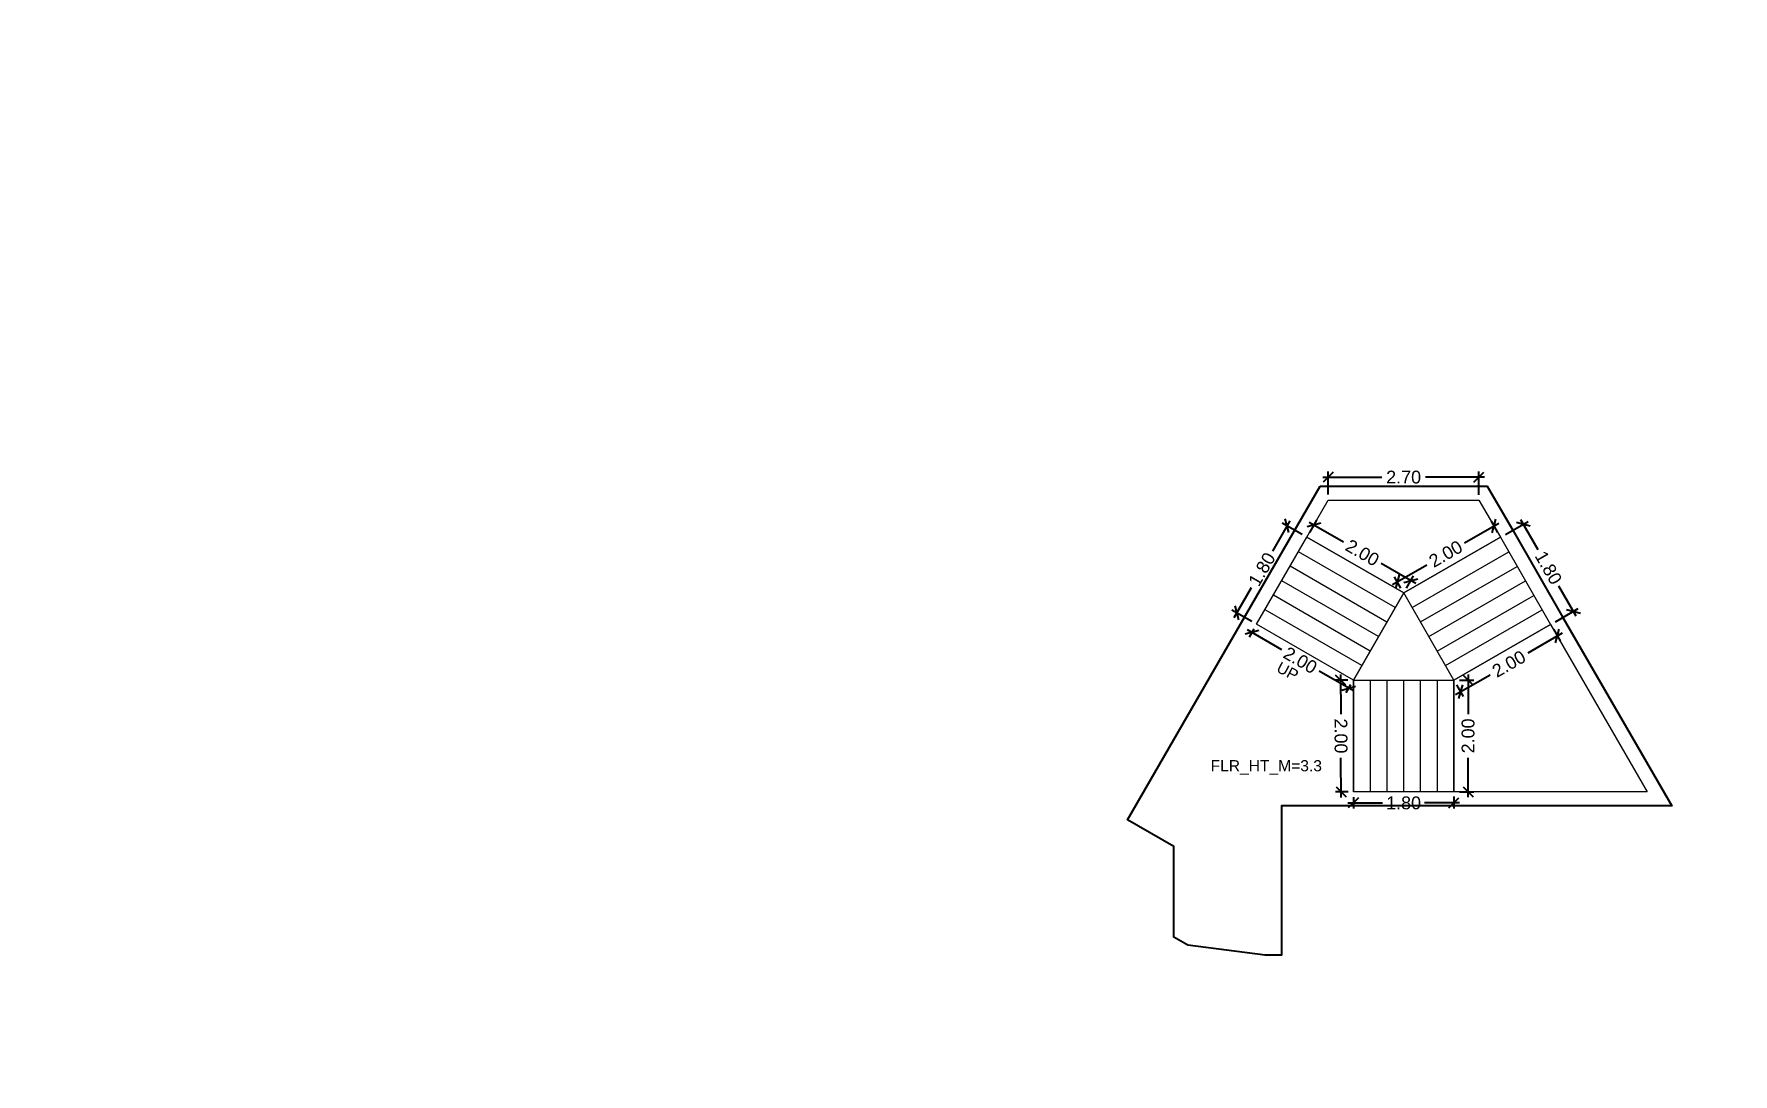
# Model space of a CAD drawing. Header units: metres. Extents: x 256329 to 886268, y -249371 to 355.
# Drawn here: x 286428.57 to 286459.01, y -863.75 to -845.12 of the extents above; entities that cross this region are included whole.
import ezdxf

# ---------------------------------------------------------------- set-up
doc = ezdxf.new("R2010")
doc.units = ezdxf.units.M
doc.header["$MEASUREMENT"] = 0
doc.header["$PDMODE"] = 35
doc.linetypes.add('CONTINOUS', pattern=[0])
doc.layers.get('0').update_dxf_attribs({"lineweight": 18})
doc.layers.get('Defpoints').update_dxf_attribs({"lineweight": 20})
doc.layers.add('A_TEXT', color=4, linetype='Continuous', lineweight=0, transparency=0.3)
doc.layers.add('BLK_2_FLR_-1_STAIR_2', color=7, linetype='Continuous')
for name, color, linetype, lineweight in [('BLK_2_FLR_-1_STAIR_2_FLIGHT_1', 7, 'Continuous', 0), ('BLK_2_FLR_-1_STAIR_2_FLIGHT_2', 7, 'Continuous', 0), ('BLK_2_FLR_-1_STAIR_2_FLIGHT_3', 7, 'Continuous', 0), ('BLK_2_FLR_-1_STAIR_2_LANDING_1', 7, 'Continuous', 0), ('BLK_2_FLR_-1_STAIR_2_LANDING_2', 7, 'Continuous', 0)]:
    doc.layers.add(name, color=color, linetype=linetype, lineweight=lineweight)
doc.styles.add('Arial', font='arial.ttf')
doc.styles.get("Standard").update_dxf_attribs({"font": 'arial.ttf'})
doc.dimstyles.new('METRIC DIM', dxfattribs={"dimtxt": 0.23, "dimasz": 0.18, "dimexe": 0.1, "dimexo": 0.1, "dimgap": 0.09, "dimtad": 0, "dimzin": 0, "dimdsep": 46, "dimtxsty": 'Standard', "dimblk": 'OBLIQUE', "dimcen": 0, "dimdle": 0.1, "dimclrd": 147, "dimclre": 147, "dimclrt": 7, "dimadec": 0, "dimazin": 0, "dimtfac": 1, "dimtofl": 0, "dimtmove": 0, "dimatfit": 2, "dimfxl": 0.125, "dimtolj": 1, "dimtzin": 0, "dimarcsym": 0})

# ---------------------------------------------------------------- blocks, each defined once
blk = doc.blocks.new('_Oblique')
at = {"color": 0, "linetype": 'ByBlock', "lineweight": -2}
blk.add_line((-0.5, -0.5), (0.5, 0.5), dxfattribs=at)
blk = doc.blocks.new('*D1119')
at = {"layer": 'BLK_2_FLR_-1_STAIR_2_FLIGHT_2', "color": 147, "lineweight": -2, "transparency": 16777216}
for p, q in [((286454.928149, -854.082655), (286455.337272, -853.847561)), ((286455.200745, -853.81068), (286455.510892, -854.350416)), ((286456.1972, -855.544772), (286455.887053, -855.005036)), ((286455.824959, -855.643338), (286456.234082, -855.408245))]:
    blk.add_line(p, q, dxfattribs=at)
at = {"layer": 'Defpoints', "color": 0, "linetype": 'CONTINOUS', "transparency": 16777216}
for p in [(286454.841444, -854.132477, 0.042641), (286456.147377, -855.458067), (286455.738254, -855.693161, 0.042641)]:
    blk.add_point(p, dxfattribs=at)
at = {"layer": 'BLK_2_FLR_-1_STAIR_2_FLIGHT_2', "color": 147, "linetype": 'CONTINOUS', "lineweight": -2, "transparency": 16777216, "xscale": 0.18, "yscale": 0.18, "zscale": 0.18}
for p, rotation in [((286455.250568, -853.897384), 119.882813), ((286456.147377, -855.458067), 299.882813)]:
    blk.add_blockref('_Oblique', p, dxfattribs=dict(at, rotation=rotation))
at = {"layer": 'BLK_2_FLR_-1_STAIR_2_FLIGHT_2', "color": 7, "linetype": 'CONTINOUS', "transparency": 16777216, "insert": (286455.698972, -854.677726), "char_height": 0.23, "attachment_point": 5, "rotation": 299.8828126}
blk.add_mtext('\\A1;1.80', dxfattribs=at)
blk = doc.blocks.new('*D1120')
at = {"layer": 'BLK_2_FLR_-1_STAIR_2_LANDING_1', "color": 147, "lineweight": -2, "transparency": 16777216}
for p, q in [((286451.412639, -853.860291), (286452.028565, -854.214435)), ((286451.422038, -854.044563), (286451.549176, -853.823445)), ((286453.321181, -854.957661), (286452.705255, -854.603517)), ((286453.157197, -855.042241), (286453.284335, -854.821123))]:
    blk.add_line(p, q, dxfattribs=at)
at = {"layer": 'Defpoints', "color": 0, "linetype": 'CONTINOUS', "transparency": 16777216}
for p in [(286451.372193, -854.131254, 0.042641), (286453.107352, -855.128933, 0.042641), (286453.23449, -854.907815)]:
    blk.add_point(p, dxfattribs=at)
at = {"layer": 'BLK_2_FLR_-1_STAIR_2_LANDING_1', "color": 147, "linetype": 'CONTINOUS', "lineweight": -2, "transparency": 16777216, "xscale": 0.18, "yscale": 0.18, "zscale": 0.18}
for p, rotation in [((286451.499331, -853.910137), 150.102044), ((286453.23449, -854.907815), 330.102044)]:
    blk.add_blockref('_Oblique', p, dxfattribs=dict(at, rotation=rotation))
at = {"layer": 'BLK_2_FLR_-1_STAIR_2_LANDING_1', "color": 7, "linetype": 'CONTINOUS', "transparency": 16777216, "insert": (286452.36691, -854.408976), "char_height": 0.23, "attachment_point": 5, "rotation": 330.1020442}
blk.add_mtext('\\A1;2.00', dxfattribs=at)
blk = doc.blocks.new('*D1121')
at = {"layer": 'BLK_2_FLR_-1_STAIR_2_FLIGHT_2', "color": 147, "lineweight": -2, "transparency": 16777216}
for p, q in [((286454.81281, -853.881936), (286454.197456, -854.235535)), ((286454.791621, -854.045773), (286454.676283, -853.845054)), ((286452.905309, -854.978037), (286453.520663, -854.624438)), ((286453.057529, -855.042228), (286452.942191, -854.841509))]:
    blk.add_line(p, q, dxfattribs=at)
at = {"layer": 'Defpoints', "color": 0, "linetype": 'CONTINOUS', "transparency": 16777216}
for p in [(286454.726106, -853.931758), (286454.841444, -854.132477, 0.042641), (286453.107352, -855.128933, 0.042641)]:
    blk.add_point(p, dxfattribs=at)
at = {"layer": 'BLK_2_FLR_-1_STAIR_2_FLIGHT_2', "color": 147, "linetype": 'CONTINOUS', "lineweight": -2, "transparency": 16777216, "xscale": 0.18, "yscale": 0.18, "zscale": 0.18}
for p, rotation in [((286454.726106, -853.931758), 29.88281300000001), ((286452.992013, -854.928214), 209.882813)]:
    blk.add_blockref('_Oblique', p, dxfattribs=dict(at, rotation=rotation))
at = {"layer": 'BLK_2_FLR_-1_STAIR_2_FLIGHT_2', "color": 7, "linetype": 'CONTINOUS', "transparency": 16777216, "insert": (286453.85906, -854.429986), "char_height": 0.23, "attachment_point": 5, "rotation": 29.8828126}
blk.add_mtext('\\A1;2.00', dxfattribs=at)
blk = doc.blocks.new('*D1122')
at = {"layer": 'BLK_2_FLR_-1_STAIR_2_FLIGHT_3', "color": 147, "lineweight": -2, "transparency": 16777216}
for p, q in [((286452.104162, -856.690064), (286451.876883, -856.691081)), ((286451.976434, -856.590634), (286451.979612, -857.30045)), ((286451.986283, -858.790831), (286451.983106, -858.081015)), ((286452.113116, -858.690263), (286451.885837, -858.69128))]:
    blk.add_line(p, q, dxfattribs=at)
at = {"layer": 'Defpoints', "color": 0, "linetype": 'CONTINOUS', "transparency": 16777216}
for p in [(286452.204161, -856.689616, 0.042641), (286451.985836, -858.690832), (286452.213115, -858.689815, 0.042641)]:
    blk.add_point(p, dxfattribs=at)
at = {"layer": 'BLK_2_FLR_-1_STAIR_2_FLIGHT_3', "color": 147, "linetype": 'CONTINOUS', "lineweight": -2, "transparency": 16777216, "xscale": 0.18, "yscale": 0.18, "zscale": 0.18}
for p, rotation in [((286451.976882, -856.690633), 90.256477), ((286451.985836, -858.690832), 270.256477)]:
    blk.add_blockref('_Oblique', p, dxfattribs=dict(at, rotation=rotation))
at = {"layer": 'BLK_2_FLR_-1_STAIR_2_FLIGHT_3', "color": 7, "linetype": 'CONTINOUS', "transparency": 16777216, "insert": (286451.981359, -857.690733), "char_height": 0.23, "attachment_point": 5, "rotation": 270.2564771}
blk.add_mtext('\\A1;2.00', dxfattribs=at)
blk = doc.blocks.new('*D1123')
at = {"layer": 'BLK_2_FLR_-1_STAIR_2_FLIGHT_1', "color": 147, "lineweight": -2, "transparency": 16777216}
for p, q in [((286450.30223, -855.785229), (286450.916644, -856.139806)), ((286450.422504, -855.776882), (286450.338859, -855.921824)), ((286452.207128, -856.884541), (286451.592714, -856.529964)), ((286452.154178, -856.776228), (286452.070532, -856.92117))]:
    blk.add_line(p, q, dxfattribs=at)
at = {"layer": 'Defpoints', "color": 0, "linetype": 'CONTINOUS', "transparency": 16777216}
for p in [(286450.472488, -855.69027, 0.042641), (286450.388842, -855.835212), (286452.204161, -856.689616, 0.042641)]:
    blk.add_point(p, dxfattribs=at)
at = {"layer": 'BLK_2_FLR_-1_STAIR_2_FLIGHT_1', "color": 147, "linetype": 'CONTINOUS', "lineweight": -2, "transparency": 16777216, "xscale": 0.18, "yscale": 0.18, "zscale": 0.18}
for p, rotation in [((286450.388842, -855.835212), 150.01084), ((286452.120516, -856.834558), 330.01084)]:
    blk.add_blockref('_Oblique', p, dxfattribs=dict(at, rotation=rotation))
at = {"layer": 'BLK_2_FLR_-1_STAIR_2_FLIGHT_1', "color": 7, "linetype": 'CONTINOUS', "transparency": 16777216, "insert": (286451.254679, -856.334885), "char_height": 0.23, "attachment_point": 5, "rotation": 330.0108404}
blk.add_mtext('\\A1;2.00', dxfattribs=at)
blk = doc.blocks.new('*D1124')
at = {"layer": 'BLK_2_FLR_-1_STAIR_2_LANDING_2', "color": 147, "lineweight": -2, "transparency": 16777216}
for p, q in [((286455.788077, -855.779865), (286455.907671, -855.987991)), ((286455.944553, -855.851464), (286455.329199, -856.205062)), ((286454.037051, -856.947564), (286454.652406, -856.593966)), ((286454.053984, -856.776321), (286454.173579, -856.984446))]:
    blk.add_line(p, q, dxfattribs=at)
at = {"layer": 'Defpoints', "color": 0, "linetype": 'CONTINOUS', "transparency": 16777216}
for p in [(286455.738254, -855.693161, 0.042641), (286455.857849, -855.901286), (286454.004161, -856.689616, 0.042641)]:
    blk.add_point(p, dxfattribs=at)
at = {"layer": 'BLK_2_FLR_-1_STAIR_2_LANDING_2', "color": 147, "linetype": 'CONTINOUS', "lineweight": -2, "transparency": 16777216, "xscale": 0.18, "yscale": 0.18, "zscale": 0.18}
for p, rotation in [((286455.857849, -855.901286), 29.88281300000001), ((286454.123756, -856.897742), 209.882813)]:
    blk.add_blockref('_Oblique', p, dxfattribs=dict(at, rotation=rotation))
at = {"layer": 'BLK_2_FLR_-1_STAIR_2_LANDING_2', "color": 7, "linetype": 'CONTINOUS', "transparency": 16777216, "insert": (286454.990802, -856.399514), "char_height": 0.23, "attachment_point": 5, "rotation": 29.8828126}
blk.add_mtext('\\A1;2.00', dxfattribs=at)
blk = doc.blocks.new('*D1125')
at = {"layer": 'BLK_2_FLR_-1_STAIR_2_LANDING_2', "color": 147, "lineweight": -2, "transparency": 16777216}
for p, q in [((286454.104161, -856.689616), (286454.359812, -856.689616)), ((286454.259812, -856.589616), (286454.259812, -857.299329)), ((286454.259812, -858.789616), (286454.259812, -858.079902)), ((286454.104161, -858.689616), (286454.359812, -858.689616))]:
    blk.add_line(p, q, dxfattribs=at)
at = {"layer": 'Defpoints', "color": 0, "linetype": 'CONTINOUS', "transparency": 16777216}
for p in [(286454.004161, -856.689616, 0.042641), (286454.004161, -858.689616, 0.042641), (286454.259812, -858.689616)]:
    blk.add_point(p, dxfattribs=at)
at = {"layer": 'BLK_2_FLR_-1_STAIR_2_LANDING_2', "color": 147, "linetype": 'CONTINOUS', "lineweight": -2, "transparency": 16777216, "xscale": 0.18, "yscale": 0.18, "zscale": 0.18}
for p, rotation in [((286454.259812, -856.689616), 90), ((286454.259812, -858.689616), 270)]:
    blk.add_blockref('_Oblique', p, dxfattribs=dict(at, rotation=rotation))
at = {"layer": 'BLK_2_FLR_-1_STAIR_2_LANDING_2', "color": 7, "linetype": 'CONTINOUS', "transparency": 16777216, "insert": (286454.259812, -857.689616), "char_height": 0.23, "attachment_point": 5, "rotation": 90}
blk.add_mtext('\\A1;2.00', dxfattribs=at)
blk = doc.blocks.new('*D1126')
at = {"layer": 'BLK_2_FLR_-1_STAIR_2_FLIGHT_1', "color": 147, "lineweight": -2, "transparency": 16777216}
for p, q in [((286451.066247, -853.839236), (286450.755099, -854.378396)), ((286451.285581, -854.081271), (286450.929652, -853.875865)), ((286450.066575, -855.571476), (286450.377723, -855.032317)), ((286450.385876, -855.640287), (286450.029947, -855.434881))]:
    blk.add_line(p, q, dxfattribs=at)
at = {"layer": 'Defpoints', "color": 0, "linetype": 'CONTINOUS', "transparency": 16777216}
for p in [(286451.372193, -854.131254, 0.042641), (286450.116559, -855.484864), (286450.472488, -855.69027, 0.042641)]:
    blk.add_point(p, dxfattribs=at)
at = {"layer": 'BLK_2_FLR_-1_STAIR_2_FLIGHT_1', "color": 147, "linetype": 'CONTINOUS', "lineweight": -2, "transparency": 16777216, "xscale": 0.18, "yscale": 0.18, "zscale": 0.18}
for p, rotation in [((286451.016264, -853.925848), 60.01084000000001), ((286450.116559, -855.484864), 240.01084)]:
    blk.add_blockref('_Oblique', p, dxfattribs=dict(at, rotation=rotation))
at = {"layer": 'BLK_2_FLR_-1_STAIR_2_FLIGHT_1', "color": 7, "linetype": 'CONTINOUS', "transparency": 16777216, "insert": (286450.566411, -854.705356), "char_height": 0.23, "attachment_point": 5, "rotation": 60.0108404}
blk.add_mtext('\\A1;1.80', dxfattribs=at)
blk = doc.blocks.new('*D1127')
at = {"layer": 'BLK_2_FLR_-1_STAIR_2_FLIGHT_3', "color": 147, "lineweight": -2, "transparency": 16777216}
for p, q in [((286452.204161, -858.789616), (286452.204161, -858.990964)), ((286454.004161, -858.775817), (286454.004161, -858.990964)), ((286452.104161, -858.890964), (286452.726661, -858.890964)), ((286454.104161, -858.890964), (286453.481661, -858.890964))]:
    blk.add_line(p, q, dxfattribs=at)
at = {"layer": 'Defpoints', "color": 0, "linetype": 'CONTINOUS', "transparency": 16777216}
for p in [(286452.204161, -858.689616, 0.042641), (286454.004161, -858.675817, 0.042641), (286454.004161, -858.890964)]:
    blk.add_point(p, dxfattribs=at)
at = {"layer": 'BLK_2_FLR_-1_STAIR_2_FLIGHT_3', "color": 147, "linetype": 'CONTINOUS', "lineweight": -2, "transparency": 16777216, "xscale": 0.18, "yscale": 0.18, "zscale": 0.18, "rotation": 180}
blk.add_blockref('_Oblique', (286452.204161, -858.890964), dxfattribs=at)
at = {"layer": 'BLK_2_FLR_-1_STAIR_2_FLIGHT_3', "color": 147, "linetype": 'CONTINOUS', "lineweight": -2, "transparency": 16777216, "xscale": 0.18, "yscale": 0.18, "zscale": 0.18}
blk.add_blockref('_Oblique', (286454.004161, -858.890964), dxfattribs=at)
at = {"layer": 'BLK_2_FLR_-1_STAIR_2_FLIGHT_3', "color": 7, "linetype": 'CONTINOUS', "transparency": 16777216, "insert": (286453.104161, -858.890964), "char_height": 0.23, "attachment_point": 5}
blk.add_mtext('\\A1;1.80', dxfattribs=at)
blk = doc.blocks.new('*D1128')
at = {"layer": 'BLK_2_FLR_-1_STAIR_2_LANDING_1', "color": 147, "lineweight": -2, "transparency": 16777216}
for p, q in [((286451.655511, -853.054869), (286452.714694, -853.054869)), ((286451.755511, -853.36804), (286451.755511, -852.954869)), ((286454.554451, -853.054869), (286453.495267, -853.054869)), ((286454.454451, -853.368703), (286454.454451, -852.954869))]:
    blk.add_line(p, q, dxfattribs=at)
at = {"layer": 'Defpoints', "color": 0, "linetype": 'CONTINOUS', "transparency": 16777216}
for p in [(286454.454451, -853.054869), (286451.755511, -853.46804, 0.042641), (286454.454451, -853.468703, 0.042641)]:
    blk.add_point(p, dxfattribs=at)
at = {"layer": 'BLK_2_FLR_-1_STAIR_2_LANDING_1', "color": 147, "linetype": 'CONTINOUS', "lineweight": -2, "transparency": 16777216, "xscale": 0.18, "yscale": 0.18, "zscale": 0.18, "rotation": 180}
blk.add_blockref('_Oblique', (286451.755511, -853.054869), dxfattribs=at)
at = {"layer": 'BLK_2_FLR_-1_STAIR_2_LANDING_1', "color": 147, "linetype": 'CONTINOUS', "lineweight": -2, "transparency": 16777216, "xscale": 0.18, "yscale": 0.18, "zscale": 0.18}
blk.add_blockref('_Oblique', (286454.454451, -853.054869), dxfattribs=at)
at = {"layer": 'BLK_2_FLR_-1_STAIR_2_LANDING_1', "color": 7, "linetype": 'CONTINOUS', "transparency": 16777216, "insert": (286453.104981, -853.054869), "char_height": 0.23, "attachment_point": 5}
blk.add_mtext('\\A1;2.70', dxfattribs=at)

msp = doc.modelspace()

# ---------------------------------------------------------------- linework, layer by layer
at = {"color": 5, "linetype": 'CONTINOUS'}
for p, q in [((286454.004161, -856.689616), (286453.107352, -855.128933)), ((286452.204161, -856.689616), (286454.004161, -856.689616))]:
    msp.add_line(p, q, dxfattribs=at)
msp.add_lwpolyline([(286452.204161, -856.689616), (286453.107352, -855.128933)], dxfattribs=at)
at = {"layer": 'BLK_2_FLR_-1_STAIR_2', "color": 7, "linetype": 'CONTINOUS'}
msp.add_lwpolyline([(286451.609315, -853.214685), (286454.60001, -853.21542), (286455.060687, -854.005576), (286455.957756, -855.566711), (286457.908566, -858.944598), (286450.916164, -858.941572), (286450.915494, -861.618163), (286450.626201, -861.618091), (286449.241019, -861.440526), (286448.987687, -861.294315), (286448.987999, -859.671374), (286448.157034, -859.191163)], close=True, dxfattribs=at)
at = {"layer": 'BLK_2_FLR_-1_STAIR_2_FLIGHT_1', "color": 3, "linetype": 'CONTINOUS'}
for p, q in [((286453.107352, -855.128933), (286451.372193, -854.131254)), ((286452.953916, -855.390436), (286451.222242, -854.39109)), ((286452.803965, -855.650272), (286451.072291, -854.650926)), ((286452.504063, -856.169944), (286450.772389, -855.170598)), ((286452.654014, -855.910108), (286450.92234, -854.910762)), ((286452.354112, -856.42978), (286450.622439, -855.430434)), ((286452.204161, -856.689616), (286450.472488, -855.69027))]:
    msp.add_line(p, q, dxfattribs=at)
at = {"layer": 'BLK_2_FLR_-1_STAIR_2_FLIGHT_1', "ltscale": 0.05}
msp.add_lwpolyline([(286453.107352, -855.128933), (286452.204161, -856.689616), (286450.472488, -855.69027), (286451.372193, -854.131254), (286453.107352, -855.128933)], dxfattribs=at)
at = {"layer": 'BLK_2_FLR_-1_STAIR_2_FLIGHT_2', "color": 3, "linetype": 'CONTINOUS'}
for p, q in [((286453.107352, -855.128933), (286454.841444, -854.132477)), ((286453.25682, -855.389047), (286454.990912, -854.392591)), ((286453.406288, -855.64916), (286455.140381, -854.652705)), ((286453.555757, -855.909274), (286455.289849, -854.912819)), ((286453.705225, -856.169388), (286455.439317, -855.172933)), ((286453.854693, -856.429502), (286455.588786, -855.433047)), ((286454.004161, -856.689616), (286455.738254, -855.693161))]:
    msp.add_line(p, q, dxfattribs=at)
at = {"layer": 'BLK_2_FLR_-1_STAIR_2_FLIGHT_2', "color": 7, "linetype": 'CONTINOUS'}
msp.add_lwpolyline([(286454.841444, -854.132477), (286455.738254, -855.693161), (286454.004161, -856.689616), (286453.107352, -855.128933), (286454.841444, -854.132477)], dxfattribs=at)
at = {"layer": 'BLK_2_FLR_-1_STAIR_2_FLIGHT_3', "color": 3, "linetype": 'CONTINOUS'}
for p, q in [((286452.204161, -856.689616), (286452.204161, -858.689616)), ((286452.504161, -856.689616), (286452.504161, -858.689616)), ((286452.804161, -856.689616), (286452.804161, -858.689616)), ((286453.104161, -856.689616), (286453.104161, -858.689616)), ((286453.404161, -856.689616), (286453.404161, -858.689616)), ((286453.704161, -856.689616), (286453.704161, -858.689616)), ((286454.004161, -856.689616), (286454.004161, -858.689616))]:
    msp.add_line(p, q, dxfattribs=at)
at = {"layer": 'BLK_2_FLR_-1_STAIR_2_FLIGHT_3', "color": 7, "linetype": 'CONTINOUS'}
msp.add_lwpolyline([(286452.204161, -856.689616), (286454.004161, -856.689616), (286454.004161, -858.689616), (286452.204161, -858.689616)], close=True, dxfattribs=at)
at = {"layer": 'BLK_2_FLR_-1_STAIR_2_LANDING_1', "color": 7, "linetype": 'CONTINOUS'}
msp.add_lwpolyline([(286451.755511, -853.46804), (286454.454451, -853.468703), (286454.841444, -854.132477), (286453.107352, -855.128933), (286451.372193, -854.131254), (286451.755511, -853.46804)], dxfattribs=at)
at = {"layer": 'BLK_2_FLR_-1_STAIR_2_LANDING_2', "color": 7, "linetype": 'CONTINOUS'}
msp.add_lwpolyline([(286454.004161, -856.689616), (286455.738254, -855.693161), (286457.469196, -858.690339), (286454.004162, -858.690339), (286454.004161, -856.689616)], dxfattribs=at)

# ---------------------------------------------------------------- texts
at = {"layer": 'A_TEXT', "lineweight": 0, "insert": (286451.874663, -857.101318), "char_height": 0.2, "width": 2.485498, "attachment_point": 9, "rotation": 331.8720228, "style": 'Arial'}
msp.add_mtext('\\pxi2.2673,qc;UP', dxfattribs=at)
at = {"layer": 'BLK_2_FLR_-1_STAIR_2', "color": 7, "linetype": 'CONTINOUS', "insert": (286449.646919, -858.123922, -0.042641), "char_height": 0.2, "attachment_point": 1}
msp.add_mtext_dynamic_manual_height_columns('FLR_HT_M=3.3', width=2.272281, gutter_width=0.405, heights=[0.300679], dxfattribs=at)

# ---------------------------------------------------------------- dimensions: what is measured, and where the dimension line sits
at = {"layer": 'BLK_2_FLR_-1_STAIR_2_FLIGHT_1', "color": 1, "linetype": 'CONTINOUS'}
dim = msp.add_aligned_dim(p1=(286451.372193, -854.131254), p2=(286450.472488, -855.69027), distance=-0.410947, dimstyle='METRIC DIM', override={"dimfxl": 0.18}, dxfattribs=at)
dim.commit()
dim.dimension.update_dxf_attribs({"geometry": '*D1126', "text_midpoint": (286450.566411, -854.705356, -0.042641)})
at = {"layer": 'BLK_2_FLR_-1_STAIR_2_FLIGHT_1', "color": 2, "linetype": 'CONTINOUS'}
dim = msp.add_aligned_dim(p1=(286452.204161, -856.689616), p2=(286450.472488, -855.69027), distance=0.167346, dimstyle='METRIC DIM', override={"dimfxl": 0.18}, dxfattribs=at)
dim.commit()
dim.dimension.update_dxf_attribs({"geometry": '*D1123', "text_midpoint": (286451.254679, -856.334885, -0.042641)})
at = {"layer": 'BLK_2_FLR_-1_STAIR_2_FLIGHT_2', "color": 2, "linetype": 'CONTINOUS'}
dim = msp.add_aligned_dim(p1=(286453.107352, -855.128933), p2=(286454.841444, -854.132477), distance=0.231497, dimstyle='METRIC DIM', override={"dimfxl": 0.18}, dxfattribs=at)
dim.commit()
dim.dimension.update_dxf_attribs({"geometry": '*D1121', "text_midpoint": (286453.85906, -854.429986, -0.042641)})
at = {"layer": 'BLK_2_FLR_-1_STAIR_2_FLIGHT_2', "color": 1, "linetype": 'CONTINOUS'}
dim = msp.add_aligned_dim(p1=(286454.841444, -854.132477), p2=(286455.738254, -855.693161), distance=0.471859, dimstyle='METRIC DIM', override={"dimfxl": 0.18}, dxfattribs=at)
dim.commit()
dim.dimension.update_dxf_attribs({"geometry": '*D1119', "text_midpoint": (286455.698972, -854.677726, -0.042641)})
at = {"layer": 'BLK_2_FLR_-1_STAIR_2_FLIGHT_3', "color": 2, "linetype": 'CONTINOUS'}
dim = msp.add_aligned_dim(p1=(286452.204161, -856.689616), p2=(286452.213115, -858.689815), distance=-0.227281, dimstyle='METRIC DIM', override={"dimfxl": 0.18}, dxfattribs=at)
dim.commit()
dim.dimension.update_dxf_attribs({"geometry": '*D1122', "text_midpoint": (286451.981359, -857.690733, -0.042641)})
at = {"layer": 'BLK_2_FLR_-1_STAIR_2_FLIGHT_3', "color": 1, "linetype": 'CONTINOUS'}
dim = msp.add_linear_dim(base=(286454.004161, -858.890964, -0.042641), p1=(286452.204161, -858.689616), p2=(286454.004161, -858.675817), dimstyle='METRIC DIM', override={"dimfxl": 0.18}, dxfattribs=at)
dim.commit()
dim.dimension.update_dxf_attribs({"geometry": '*D1127', "text_midpoint": (286453.104161, -858.890964, -0.042641)})
at = {"layer": 'BLK_2_FLR_-1_STAIR_2_LANDING_1', "color": 1, "linetype": 'CONTINOUS'}
dim = msp.add_linear_dim(base=(286454.454451, -853.054869, -0.042641), p1=(286451.755511, -853.46804), p2=(286454.454451, -853.468703), dimstyle='METRIC DIM', override={"dimfxl": 0.18}, dxfattribs=at)
dim.commit()
dim.dimension.update_dxf_attribs({"geometry": '*D1128', "text_midpoint": (286453.104981, -853.054869, -0.042641)})
at = {"layer": 'BLK_2_FLR_-1_STAIR_2_LANDING_1', "color": 2, "linetype": 'CONTINOUS'}
dim = msp.add_aligned_dim(p1=(286451.372193, -854.131254), p2=(286453.107352, -855.128933), distance=0.255063, dimstyle='METRIC DIM', override={"dimfxl": 0.18}, dxfattribs=at)
dim.commit()
dim.dimension.update_dxf_attribs({"geometry": '*D1120', "text_midpoint": (286452.36691, -854.408976, -0.042641)})
at = {"layer": 'BLK_2_FLR_-1_STAIR_2_LANDING_2', "color": 1, "linetype": 'CONTINOUS'}
dim = msp.add_aligned_dim(p1=(286454.004161, -856.689616), p2=(286455.738254, -855.693161), distance=-0.24004, dimstyle='METRIC DIM', override={"dimfxl": 0.18}, dxfattribs=at)
dim.commit()
dim.dimension.update_dxf_attribs({"geometry": '*D1124', "text_midpoint": (286454.990802, -856.399514, -0.042641)})
at = {"layer": 'BLK_2_FLR_-1_STAIR_2_LANDING_2', "color": 2, "linetype": 'CONTINOUS'}
dim = msp.add_aligned_dim(p1=(286454.004161, -856.689616), p2=(286454.004161, -858.689616), distance=0.255651, dimstyle='METRIC DIM', override={"dimfxl": 0.18}, dxfattribs=at)
dim.commit()
dim.dimension.update_dxf_attribs({"geometry": '*D1125', "text_midpoint": (286454.259812, -857.689616, -0.042641)})

doc.saveas('drawing.dxf')
